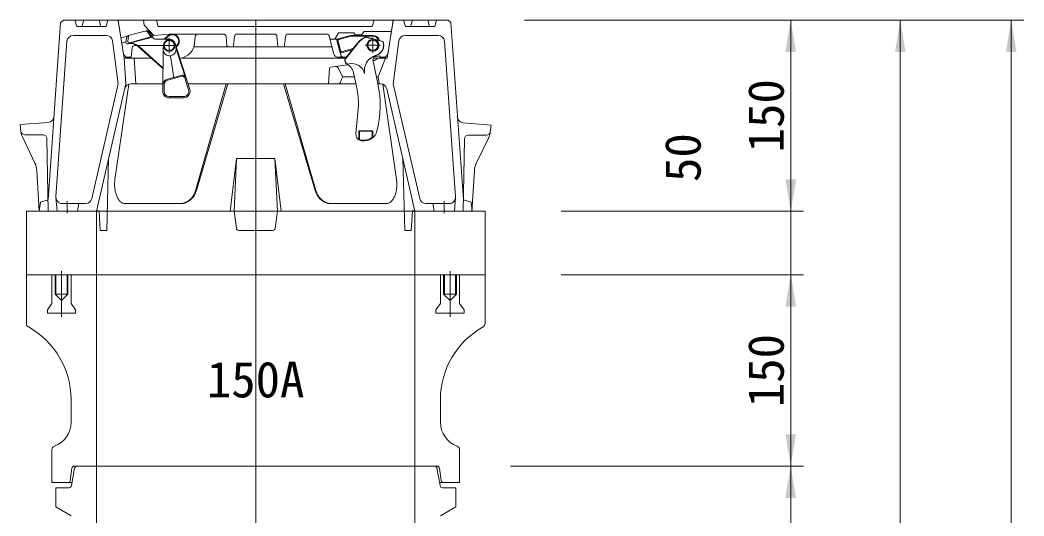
# Model space of a CAD drawing. Units: millimetres, scale not verified. Extents: x -6861 to 6861, y -3554 to 3095.
# Drawn here: x 3038 to 3826, y 782 to 1171 of the extents above; entities that cross this region are included whole.
import ezdxf
from ezdxf.enums import TextEntityAlignment as Align

# ---------------------------------------------------------------- set-up
doc = ezdxf.new("R2010")
doc.units = ezdxf.units.MM
doc.header["$LTSCALE"] = 20
for name, color, linetype, lineweight in [('0-4_TEMP', 3, 'Continuous', 18), ('0-5_細線', 7, 'Continuous', 18), ('0-7_寸法', 1, 'Continuous', 18)]:
    doc.layers.add(name, color=color, linetype=linetype, lineweight=lineweight)
doc.layers.add('0-8_注釈', color=1, linetype='Continuous')
doc.styles.add('ＭＳ ゴシック', font='')
doc.styles.get('ＭＳ ゴシック').set_extended_font_data('MS Gothic')

msp = doc.modelspace()

# ---------------------------------------------------------------- linework, layer by layer
at = {"layer": '0-4_TEMP'}
for p, q in [((3222.8, 1170.78), (3222.8, 1005.78)), ((3074.8, 1028.7), (3074.8, 1019.25)), ((3370.8, 1028.7), (3370.8, 1019.25)), ((3099.8, 1020.78), (3106.2, 1020.78)), ((3205.8, 1020.78), (3239.8, 1020.78)), ((3222.8, 1020.78), (3222.8, 857.78)), ((3339.4, 1020.78), (3345.8, 1020.78)), ((3070.3, 973.78), (3070.3, 937.78)), ((3375.3, 973.78), (3375.3, 937.78)), ((3222.8, 870.78), (3222.8, 657.78)), ((3222.8, 820.78), (3222.8, 657.78))]:
    msp.add_line(p, q, dxfattribs=at)
at = {"layer": '0-5_細線'}
for p, q in [((3069.65, 1168.78), (3059.8, 1029.78)), ((3069.65, 1168.78), (3071.8, 1170.78)), ((3071.8, 1170.78), (3373.8, 1170.78)), ((3080.8, 1170.78), (3082.3, 1165.78)), ((3087.8, 1170.78), (3086.3, 1165.78)), ((3099.8, 1170.78), (3101.3, 1165.78)), ((3106.8, 1170.78), (3105.3, 1165.78)), ((3114.3, 1170.78), (3114.89, 1170.18)), ((3119.07, 1143.78), (3114.8, 1170.78)), ((3114.89, 1170.18), (3119.55, 1140.78)), ((3134.8, 1170.78), (3135.3, 1166.78)), ((3135.3, 1166.78), (3142.8, 1158.78)), ((3144.8, 1170.78), (3146.3, 1165.78)), ((3315.8, 1170.78), (3314.3, 1165.78)), ((3330.7, 1170.18), (3326.05, 1140.78)), ((3326.52, 1143.78), (3330.8, 1170.78)), ((3331.3, 1170.78), (3330.7, 1170.18)), ((3338.8, 1170.78), (3340.3, 1165.78)), ((3345.8, 1170.78), (3344.3, 1165.78)), ((3357.8, 1170.78), (3359.3, 1165.78)), ((3364.8, 1170.78), (3363.3, 1165.78)), ((3375.94, 1168.78), (3373.8, 1170.78)), ((3375.94, 1168.78), (3385.8, 1029.78)), ((3079.62, 1158.78), (3105.41, 1158.78)), ((3082.3, 1165.78), (3105.3, 1165.78)), ((3122.35, 1154.07), (3122.96, 1158.67)), ((3122.68, 1158.59), (3136.9, 1162.4)), ((3138.07, 1161.3), (3140.57, 1157.52)), ((3138.77, 1161.95), (3139.63, 1162.15)), ((3139.09, 1161.57), (3142.03, 1157.12)), ((3141.18, 1158.4), (3142.8, 1158.78)), ((3142.8, 1158.78), (3154.8, 1159.78)), ((3314.3, 1165.78), (3146.3, 1165.78)), ((3154.8, 1159.78), (3175.65, 1159.78)), ((3197.49, 1159.78), (3166.47, 1159.78)), ((3237.49, 1159.78), (3208.11, 1159.78)), ((3278.44, 1159.78), (3248.11, 1159.78)), ((3287.19, 1156.04), (3297.42, 1158.78)), ((3297.42, 1158.78), (3314.8, 1158.78)), ((3299.8, 1160.78), (3300.8, 1159.28)), ((3300.8, 1159.28), (3305.8, 1159.28)), ((3307.8, 1161.78), (3305.8, 1159.28)), ((3307.8, 1161.78), (3329.37, 1161.78)), ((3365.97, 1158.78), (3340.18, 1158.78)), ((3363.3, 1165.78), (3340.3, 1165.78)), ((3074.63, 1154.13), (3065.98, 1032.13)), ((3110.37, 1154.43), (3114.8, 1120.78)), ((3116.99, 1156.92), (3121.73, 1158.02)), ((3117.62, 1152.96), (3120.78, 1153.69)), ((3120.73, 1153.29), (3121.22, 1156.93)), ((3121.85, 1152.16), (3141.78, 1157.5)), ((3121.9, 1152.17), (3122.34, 1152.25)), ((3123.6, 1152.97), (3141.59, 1157.79)), ((3129.44, 1150.78), (3127.76, 1150.78)), ((3131.31, 1150.78), (3149.48, 1150.78)), ((3144.53, 1155.78), (3154.8, 1155.78)), ((3148.8, 1150.78), (3160.8, 1150.78)), ((3150.05, 1147.73), (3150.31, 1151.12)), ((3153.41, 1158.17), (3151.02, 1155.78)), ((3151.73, 1155.78), (3153.76, 1157.81)), ((3154.8, 1156.78), (3154.8, 1144.78)), ((3171.06, 1116.3), (3159.56, 1152.3)), ((3160.24, 1150.15), (3160.83, 1150.74)), ((3174.84, 1152.64), (3175.3, 1157.95)), ((3199.48, 1157.98), (3200.21, 1150.68)), ((3206.12, 1157.98), (3205.39, 1150.68)), ((3240.21, 1150.68), (3239.48, 1157.98)), ((3245.39, 1150.68), (3246.12, 1157.98)), ((3284.2, 1144), (3280.37, 1158.29)), ((3281.05, 1155.78), (3286.74, 1155.78)), ((3289.58, 1143.26), (3286.48, 1154.81)), ((3289.41, 1146.78), (3287.4, 1154.28)), ((3288.11, 1155.5), (3297.52, 1158.03)), ((3302.39, 1152.29), (3293.29, 1140.9)), ((3302.58, 1152.13), (3293.49, 1140.74)), ((3297.52, 1158.03), (3314.8, 1158.03)), ((3308.8, 1151.03), (3320.8, 1151.03)), ((3308.99, 1157.76), (3309.02, 1157.49)), ((3308.99, 1157.76), (3322.73, 1154.08)), ((3309.02, 1157.49), (3322.54, 1153.87)), ((3314.8, 1145.03), (3314.8, 1157.03)), ((3322.54, 1153.87), (3322.73, 1154.08)), ((3335.22, 1154.43), (3330.8, 1120.78)), ((3370.96, 1154.13), (3379.61, 1032.13)), ((3119.07, 1143.78), (3121.07, 1141.78)), ((3119.07, 1143.78), (3121.07, 1141.78)), ((3119.07, 1143.78), (3121.07, 1141.78)), ((3119.07, 1143.78), (3121.07, 1141.78)), ((3125.83, 1148.99), (3125.07, 1141.78)), ((3149.8, 1132.78), (3130.83, 1149.85)), ((3149.94, 1133.32), (3131.41, 1150)), ((3149.8, 1114.81), (3150.05, 1147.73)), ((3158.6, 1125.59), (3156, 1142.85)), ((3167.41, 1126.18), (3159.89, 1149.74)), ((3160.42, 1149.62), (3161.19, 1150.39)), ((3282.65, 1149.78), (3174.25, 1149.78)), ((3290.1, 1145.18), (3298.38, 1147.4)), ((3290.63, 1146.07), (3299.16, 1148.36)), ((3315.9, 1141.99), (3320.09, 1142.78)), ((3320.2, 1141.78), (3320.09, 1142.78)), ((3324.52, 1141.78), (3326.52, 1143.78)), ((3119.55, 1140.78), (3120.8, 1120.78)), ((3119.55, 1140.78), (3140.67, 1140.78)), ((3125.07, 1141.78), (3121.07, 1141.78)), ((3127.3, 1140.78), (3128.8, 1120.78)), ((3164.49, 1140.78), (3222.8, 1140.78)), ((3292.96, 1140.78), (3222.8, 1140.78)), ((3281.6, 1133.88), (3294.79, 1135.65)), ((3287.1, 1141.78), (3293.82, 1141.78)), ((3315.14, 1137.56), (3318.69, 1120.87)), ((3326.05, 1140.78), (3315.44, 1140.78)), ((3324.55, 1140.78), (3318.8, 1126.28)), ((3320.2, 1141.78), (3324.52, 1141.78)), ((3152.76, 1124.07), (3164.97, 1127.5)), ((3280.73, 1132.97), (3279.8, 1120.78)), ((3287.43, 1133.27), (3290.8, 1126.28)), ((3299.47, 1129.55), (3302.06, 1117.33)), ((3094.07, 1030.66), (3114.8, 1120.78)), ((3097.8, 1020.78), (3120.8, 1120.78)), ((3123.12, 1120.5), (3112.3, 1045.69)), ((3124.78, 1120.78), (3149.63, 1120.78)), ((3150.8, 1114.78), (3150.8, 1119.78)), ((3153.72, 1123.63), (3164.66, 1126.7)), ((3170.11, 1115.99), (3167.11, 1125.38)), ((3169.86, 1120.78), (3222.8, 1120.78)), ((3175.57, 1037.09), (3199.66, 1120.78)), ((3176.21, 1036.98), (3200.95, 1120.78)), ((3300.96, 1120.78), (3222.8, 1120.78)), ((3269.38, 1036.98), (3244.65, 1120.78)), ((3270.03, 1037.09), (3245.93, 1120.78)), ((3272.18, 1120.78), (3267.75, 1120.78)), ((3290.8, 1126.28), (3289.28, 1122.09)), ((3300.13, 1126.28), (3290.8, 1126.28)), ((3318.8, 1126.28), (3317.78, 1126.28)), ((3318.8, 1126.28), (3319.8, 1120.78)), ((3320.82, 1120.78), (3318.89, 1120.78)), ((3322.47, 1120.5), (3333.3, 1045.69)), ((3351.52, 1030.66), (3330.8, 1120.78)), ((3347.8, 1020.78), (3325.69, 1116.9)), ((3154.8, 1110.78), (3166.3, 1110.78)), ((3154.8, 1109.78), (3166.3, 1109.78)), ((3303.46, 1104.03), (3301.49, 1081.46)), ((3059.82, 1090.45), (3037.8, 1088.78)), ((3037.8, 1088.78), (3038.49, 1083.2)), ((3041.45, 1080.78), (3055.85, 1080.78)), ((3304.3, 1083.53), (3303.8, 1083.76)), ((3303.8, 1083.76), (3314.8, 1083.76)), ((3303.8, 1083.76), (3303.8, 1076.8)), ((3304.3, 1083.53), (3314.3, 1083.53)), ((3304.3, 1083.53), (3304.3, 1077.08)), ((3314.3, 1083.53), (3314.8, 1083.76)), ((3314.3, 1083.53), (3314.3, 1078.79)), ((3314.8, 1083.76), (3314.8, 1078.56)), ((3403.98, 1080.44), (3389.58, 1080.46)), ((3039.85, 1078.57), (3049.51, 1058.45)), ((3058.85, 1077.83), (3059.8, 1020.78)), ((3303.8, 1076.8), (3304.3, 1077.08)), ((3306.47, 1076.53), (3308.14, 1076.53)), ((3306.47, 1076.03), (3308.14, 1076.03)), ((3314.3, 1078.79), (3314.8, 1078.56)), ((3386.57, 1077.52), (3385.52, 1020.47)), ((3405.57, 1078.23), (3395.87, 1058.13)), ((3105.8, 1005.78), (3107.3, 1062.08)), ((3207.8, 1062.08), (3237.8, 1062.08)), ((3237.8, 1062.08), (3242.8, 1020.78)), ((3239.8, 1020.78), (3237.8, 1062.08)), ((3339.8, 1005.78), (3338.3, 1062.08)), ((3050.97, 1052.82), (3052.8, 1020.78)), ((3394.41, 1052.49), (3392.52, 1020.46)), ((3053.8, 1027.78), (3052.8, 1020.78)), ((3053.8, 1027.78), (3059.8, 1029.78)), ((3066.8, 1020.78), (3065.98, 1031.39)), ((3070.97, 1026.78), (3089.2, 1026.78)), ((3083.8, 1026.78), (3082.8, 1020.78)), ((3120.06, 1026.78), (3163.78, 1026.78)), ((3325.53, 1026.78), (3281.81, 1026.78)), ((3374.63, 1026.78), (3356.4, 1026.78)), ((3361.8, 1026.78), (3362.8, 1020.78)), ((3378.8, 1020.78), (3379.61, 1031.39)), ((3391.8, 1027.78), (3385.8, 1029.78)), ((3391.8, 1027.78), (3392.8, 1020.78)), ((3042.8, 1020.78), (3402.8, 1020.78)), ((3042.8, 1020.78), (3042.8, 970.78)), ((3052.8, 1020.78), (3097.8, 1020.78)), ((3097.8, 1020.78), (3099.8, 1020.78)), ((3097.8, 1020.78), (3097.8, 970.78)), ((3099.8, 1020.78), (3100.8, 1005.78)), ((3106.2, 1020.78), (3205.8, 1020.78)), ((3205.8, 1020.78), (3207.57, 1007.51)), ((3239.8, 1020.78), (3238.03, 1007.51)), ((3339.4, 1020.78), (3239.8, 1020.78)), ((3345.8, 1020.78), (3344.8, 1005.78)), ((3347.8, 1020.78), (3345.8, 1020.78)), ((3392.8, 1020.78), (3347.8, 1020.78)), ((3347.8, 1020.78), (3347.8, 970.78)), ((3402.8, 1020.78), (3402.8, 970.78)), ((3100.8, 1005.78), (3105.8, 1005.78)), ((3236.05, 1005.78), (3209.24, 1005.78)), ((3344.8, 1005.78), (3339.8, 1005.78)), ((3042.8, 970.78), (3402.8, 970.78)), ((3042.8, 970.78), (3042.8, 932.57)), ((3062.8, 970.78), (3062.8, 948.28)), ((3065.3, 970.78), (3065.3, 955.78)), ((3065.9, 970.78), (3065.9, 955.18)), ((3074.7, 970.78), (3074.7, 955.18)), ((3077.8, 970.78), (3077.8, 948.28)), ((3097.8, 970.78), (3097.8, 820.78)), ((3347.8, 970.78), (3347.8, 820.78)), ((3367.8, 970.78), (3367.8, 948.28)), ((3370.3, 970.78), (3370.3, 955.78)), ((3370.9, 970.78), (3370.9, 955.18)), ((3379.7, 970.78), (3379.7, 955.18)), ((3380.3, 970.78), (3380.3, 955.78)), ((3382.8, 970.78), (3382.8, 948.28)), ((3402.8, 970.78), (3402.8, 932.57)), ((3065.3, 955.78), (3075.3, 955.78)), ((3065.3, 955.78), (3070.3, 950.78)), ((3370.3, 955.78), (3375.3, 950.78)), ((3380.3, 955.78), (3370.3, 955.78)), ((3380.3, 955.78), (3375.3, 950.78)), ((3062.8, 948.28), (3059.3, 943.28)), ((3077.8, 948.28), (3081.3, 943.28)), ((3059.3, 943.28), (3059.3, 940.78)), ((3059.3, 940.78), (3081.3, 940.78)), ((3081.3, 943.28), (3081.3, 940.78)), ((3386.3, 940.78), (3364.3, 940.78)), ((3077.8, 873.11), (3077.8, 855.14)), ((3367.8, 873.11), (3367.8, 855.14)), ((3062.8, 833.58), (3062.8, 820.78)), ((3382.8, 833.58), (3382.8, 820.78)), ((3062.8, 820.78), (3062.8, 807.78)), ((3080.54, 820.78), (3222.8, 820.78)), ((3082.47, 820.78), (3363.12, 820.78)), ((3082.52, 820.78), (3363.07, 820.78)), ((3097.8, 820.78), (3097.8, 670.78)), ((3365.06, 820.78), (3222.8, 820.78)), ((3347.8, 820.78), (3347.8, 670.78)), ((3382.8, 820.78), (3382.8, 807.78)), ((3078.55, 819.05), (3077.21, 809.5)), ((3078.09, 805.43), (3080.51, 819.12)), ((3367.51, 805.43), (3365.09, 819.12)), ((3367.04, 819.05), (3368.38, 809.5)), ((3062.8, 807.78), (3078.5, 807.78)), ((3367.09, 807.78), (3382.8, 807.78)), ((3065.8, 803.78), (3065.8, 788.78)), ((3065.8, 803.78), (3076.12, 803.78)), ((3379.8, 803.78), (3369.47, 803.78)), ((3379.8, 803.78), (3379.8, 788.78)), ((3077.87, 781.68), (3065.8, 788.78)), ((3379.8, 788.78), (3367.73, 781.68))]:
    msp.add_line(p, q, dxfattribs=at)
for points in [[(3284.91, 1155.78), (3287.8, 1160.78), (3299.8, 1160.78)], [(3385.62, 1090.14), (3407.64, 1088.43), (3406.94, 1082.86)], [(3205.8, 1020.78), (3207.8, 1062.08), (3202.8, 1020.78)], [(3075.3, 970.78), (3075.3, 955.78), (3070.3, 950.78)], [(3367.8, 948.28), (3364.3, 943.28), (3364.3, 940.78)], [(3382.8, 948.28), (3386.3, 943.28), (3386.3, 940.78)]]:
    msp.add_lwpolyline(points, dxfattribs=at)
for centre, radius in [((3154.8, 1150.78), 4.5), ((3154.8, 1150.78), 4), ((3314.8, 1151.03), 4.75), ((3314.8, 1151.03), 4)]:
    msp.add_circle(centre, radius, dxfattribs=at)
for centre, radius, start, end in [((3079.62, 1153.78), 5, 90, 175.943), ((3105.41, 1153.78), 5, 7.496, 90), ((3123.2, 1156.66), 2, 105, 172.38), ((3136.4, 1160.2), 2, 33.435, 105), ((3137.42, 1160.47), 2, 33.435, 105), ((3157.3, 1154.28), 5.5, 315, 135), ((3157.3, 1154.28), 5, 315, 135), ((3177.29, 1157.78), 2, 90, 175), ((3197.49, 1157.78), 2, 5.711, 90), ((3208.11, 1157.78), 2, 90, 174.289), ((3237.49, 1157.78), 2, 5.711, 90), ((3248.11, 1157.78), 2, 90, 174.289), ((3278.44, 1157.78), 2, 15, 90), ((3314.8, 1153.28), 5.5, 18.873, 90), ((3340.18, 1153.78), 5, 90, 172.504), ((3365.97, 1153.78), 5, 4.057, 90), ((3121.72, 1153.16), 1, 172.38, 285), ((3124.72, 1142.57), 10, 48.003, 105), ((3123.34, 1153.94), 1, 172.38, 285), ((3124.14, 1142.42), 10, 48.003, 100.392), ((3127.82, 1148.78), 2, 90, 173.991), ((3131.31, 1153.78), 3, 239.518, 270), ((3144.53, 1158.78), 3, 213.435, 270), ((3154.8, 1150.78), 5, 17.716, 90), ((3161.88, 1153.78), 13, 275.889, 355), ((3201.2, 1150.78), 1, 185.711, 270.001), ((3204.39, 1150.78), 1, 270, 354.289), ((3241.2, 1150.78), 1, 185.711, 270), ((3244.39, 1150.78), 1, 269.999, 354.289), ((3287.45, 1155.07), 1, 105, 195), ((3288.37, 1154.54), 1, 104.999, 195), ((3318.8, 1139.19), 21, 117.828, 141.396), ((3318.8, 1139.19), 20.75, 118.098, 141.396), ((3314.8, 1153.28), 4.75, 25.614, 90), ((3314.8, 1151.03), 8.25, 282.029, 20.153), ((3314.8, 1151.03), 8.5, 289.465, 21.032), ((3155.14, 1147.87), 5.09, 179.563, 17.716), ((3287.1, 1144.78), 3, 195, 270), ((3289.84, 1146.14), 1, 194.999, 285), ((3290.38, 1147.04), 1, 194.999, 285), ((3291.51, 1143.78), 2, 195, 270), ((3320.59, 1131.14), 12.5, 109.028, 190.412), ((3318.8, 1139.19), 4, 106.971, 204), ((3295.64, 1139.03), 3, 141.396, 242.755), ((3295.64, 1139.03), 2.75, 141.396, 283.399), ((3289.68, 1127.47), 10, 12, 62.755), ((3298.56, 1126.62), 10, 13.096, 103.289), ((3311.33, 1147.95), 10, 292.623, 314.134), ((3165.51, 1125.58), 2, 17.716, 105.689), ((3281.73, 1132.89), 1, 97.625, 175.601), ((3285.62, 1132.4), 2, 25.722, 97.625), ((3124.78, 1115.78), 5, 90, 167.047), ((3153.84, 1120.22), 4, 105.689, 179.563), ((3154.8, 1119.78), 4, 105.689, 180), ((3165.2, 1124.78), 2, 17.716, 105.689), ((3287.4, 1122.78), 2, 270, 340.017), ((3239.46, 1104.03), 81, 345.314, 12), ((3320.82, 1115.78), 5, 12.953, 90), ((3154.8, 1114.78), 5, 179.204, 270), ((3154.8, 1114.78), 4, 180, 270), ((3166.3, 1114.78), 5, 270, 17.716), ((3166.3, 1114.78), 4, 270, 17.716), ((3239.46, 1104.03), 64, 0, 12), ((3059.44, 1095.44), 5, 274.344, 355.943), ((3386.01, 1095.13), 5, 183.949, 265.548), ((3041.45, 1083.78), 3, 187.125, 270), ((3053.38, 1085.06), 15, 187.125, 205.641), ((3055.85, 1077.78), 3, 0.955, 90), ((3306.47, 1081.03), 5, 175, 270), ((3308.14, 1086.03), 10, 270, 345.314), ((3389.57, 1077.46), 3, 89.893, 178.938), ((3403.98, 1083.44), 3, 269.893, 352.768), ((3392.05, 1084.75), 15, 334.252, 352.768), ((3306.47, 1081.03), 4.5, 241.158, 270), ((3308.14, 1086.03), 9.5, 270, 310.388), ((3035.99, 1051.96), 15, 3.27, 25.641), ((3409.38, 1051.61), 15, 154.251, 176.622), ((3127.01, 1041.62), 15, 177.42047, 183.98981), ((3126.98, 1042.41), 14.95, 173.89277, 180.46211), ((3126.94, 1040.82), 14.9, 180.96172, 187.53106), ((3126.86, 1043.2), 14.77, 170.31074, 176.88008), ((3318.73, 1043.2), 14.77, 3.11892, 9.68825), ((3318.65, 1040.82), 14.9, 352.46994, 359.03928), ((3318.61, 1042.41), 14.95, 359.5389, 6.10824), ((3318.59, 1041.62), 15, 356.00919, 2.57852), ((3126.79, 1040.04), 14.66, 184.58302, 191.15236), ((3126.55, 1039.28), 14.3, 188.35914, 194.92847), ((3126.22, 1038.56), 13.81, 192.36873, 198.93806), ((3125.81, 1037.88), 13.21, 196.70895, 203.27829), ((3125.33, 1037.24), 12.52, 201.49676, 208.0661), ((3161.64, 1040.6), 14.3, 322.73468, 327.19471), ((3161.55, 1040.72), 14.43, 326.98817, 331.44819), ((3162.32, 1040.6), 14.3, 322.73341, 327.19344), ((3161.47, 1040.84), 14.56, 331.16694, 335.62697), ((3162.23, 1040.72), 14.43, 326.98948, 331.44951), ((3161.4, 1040.97), 14.67, 335.27597, 339.736), ((3162.15, 1040.84), 14.56, 331.16694, 335.62697), ((3161.35, 1041.11), 14.78, 339.32468, 343.78471), ((3162.08, 1040.97), 14.67, 335.27597, 339.736), ((3162.03, 1041.11), 14.78, 339.32468, 343.78471), ((3283.57, 1041.11), 14.78, 196.2168, 200.67683), ((3283.51, 1040.97), 14.67, 200.26406, 204.72408), ((3284.25, 1041.11), 14.78, 196.21538, 200.67541), ((3283.44, 1040.84), 14.56, 204.3731, 208.83313), ((3284.19, 1040.97), 14.67, 200.26406, 204.72408), ((3283.37, 1040.72), 14.43, 208.55057, 213.0106), ((3284.12, 1040.84), 14.56, 204.3731, 208.83313), ((3283.28, 1040.6), 14.3, 212.80665, 217.26668), ((3284.04, 1040.72), 14.43, 208.55057, 213.0106), ((3283.96, 1040.6), 14.3, 212.80665, 217.26668), ((3320.27, 1037.24), 12.52, 331.93385, 338.50319), ((3319.78, 1037.88), 13.21, 336.7206, 343.28994), ((3319.37, 1038.56), 13.81, 341.06298, 347.63232), ((3319.05, 1039.28), 14.3, 345.0715, 351.64084), ((3318.8, 1040.04), 14.66, 348.84661, 355.41595), ((3070.97, 1031.78), 5, 175.943, 270), ((3089.2, 1031.78), 5, 270, 347.047), ((3124.77, 1036.67), 11.76, 206.87362, 213.44296), ((3124.16, 1036.17), 10.97, 213.01027, 219.57961), ((3123.49, 1035.73), 10.18, 220.10416, 226.6735), ((3122.78, 1035.38), 9.44, 228.3576, 234.92694), ((3122.03, 1035.11), 8.8, 237.91499, 244.48433), ((3121.25, 1034.93), 8.33, 248.76546, 255.3348), ((3120.46, 1034.84), 8.07, 260.60549, 267.17483), ((3163.03, 1039.9), 13.13, 270.31854, 274.77857), ((3163.71, 1039.9), 13.13, 270.31854, 274.77857), ((3162.88, 1039.91), 13.15, 275.40614, 279.86617), ((3163.56, 1039.91), 13.15, 275.40614, 279.86617), ((3162.74, 1039.94), 13.2, 280.46637, 284.9264), ((3163.42, 1039.94), 13.2, 280.466, 284.92603), ((3162.6, 1039.97), 13.27, 285.48095, 289.94098), ((3163.27, 1039.97), 13.27, 285.48146, 289.94149), ((3162.46, 1040.02), 13.36, 290.43589, 294.89592), ((3163.14, 1040.02), 13.36, 290.43589, 294.89592), ((3162.32, 1040.07), 13.47, 295.31835, 299.77837), ((3163, 1040.07), 13.47, 295.31759, 299.77762), ((3162.19, 1040.14), 13.59, 300.11715, 304.57718), ((3162.87, 1040.14), 13.59, 300.11802, 304.57805), ((3162.07, 1040.21), 13.72, 304.82668, 309.2867), ((3162.74, 1040.21), 13.72, 304.82668, 309.2867), ((3161.95, 1040.3), 13.86, 309.44394, 313.90396), ((3162.63, 1040.3), 13.86, 309.44394, 313.90396), ((3161.84, 1040.39), 14.01, 313.96603, 318.42606), ((3162.51, 1040.39), 14.01, 313.96603, 318.42606), ((3161.73, 1040.49), 14.15, 318.39462, 322.85465), ((3162.41, 1040.49), 14.15, 318.39462, 322.85465), ((3283.18, 1040.49), 14.15, 217.14434, 221.60437), ((3283.86, 1040.49), 14.15, 217.14555, 221.60557), ((3283.08, 1040.39), 14.01, 221.57518, 226.03521), ((3283.76, 1040.39), 14.01, 221.57405, 226.03407), ((3282.97, 1040.3), 13.86, 226.09615, 230.55618), ((3283.65, 1040.3), 13.86, 226.09615, 230.55618), ((3282.85, 1040.21), 13.72, 230.71233, 235.17235), ((3283.53, 1040.21), 13.72, 230.7133, 235.17332), ((3282.72, 1040.14), 13.59, 235.42309, 239.88312), ((3283.4, 1040.14), 13.59, 235.42222, 239.88225), ((3282.59, 1040.07), 13.47, 240.22163, 244.68165), ((3283.27, 1040.07), 13.47, 240.22238, 244.68241), ((3282.46, 1040.02), 13.36, 245.10423, 249.56426), ((3283.14, 1040.02), 13.36, 245.10423, 249.56426), ((3282.32, 1039.97), 13.27, 250.05918, 254.51921), ((3283, 1039.97), 13.27, 250.05867, 254.5187), ((3282.18, 1039.94), 13.2, 255.0736, 259.53363), ((3282.86, 1039.94), 13.2, 255.07397, 259.534), ((3282.03, 1039.91), 13.15, 260.13383, 264.59386), ((3282.71, 1039.91), 13.15, 260.13361, 264.59364), ((3281.89, 1039.9), 13.13, 265.22143, 269.68146), ((3282.57, 1039.9), 13.13, 265.2215, 269.68153), ((3325.13, 1034.84), 8.08, 272.82479, 279.39413), ((3324.34, 1034.93), 8.33, 284.66593, 291.23527), ((3323.57, 1035.11), 8.8, 295.51485, 302.08419), ((3322.82, 1035.38), 9.44, 305.07392, 311.64326), ((3322.1, 1035.73), 10.18, 313.32533, 319.89467), ((3321.44, 1036.17), 10.97, 320.42039, 326.98973), ((3320.82, 1036.67), 11.76, 326.55807, 333.12741), ((3356.4, 1031.78), 5, 192.953, 270), ((3374.63, 1031.78), 5, 270, 4.057), ((3098.8, 1020.03), 1.25, 36.87, 143.13), ((3346.8, 1020.03), 1.25, 36.87, 143.13), ((3209.55, 1007.78), 2, 187.595, 270), ((3236.05, 1007.78), 2, 270, 352.405), ((3045.8, 932.57), 3, 180, 240.968), ((3012.8, 873.11), 65, 0, 60.968), ((3432.8, 873.11), 65, 119.032, 180), ((3399.8, 932.57), 3, 299.032, 0), ((3057.8, 855.14), 20, 290.354, 0), ((3387.8, 855.14), 20, 180, 249.646), ((3065.8, 833.58), 3, 110.354, 180), ((3379.8, 833.58), 3, 0, 69.646), ((3080.54, 818.78), 2, 90, 172.001), ((3082.47, 818.78), 2, 90, 169.991), ((3363.12, 818.78), 2, 10.009, 90), ((3365.06, 818.78), 2, 7.999, 90), ((3075.23, 809.78), 2, 270, 352.001), ((3076.12, 805.78), 2, 270, 349.991), ((3369.47, 805.78), 2, 190.009, 270), ((3370.36, 809.78), 2, 187.999, 270)]:
    msp.add_arc(centre, radius, start, end, dxfattribs=at)
at = {"layer": '0-7_寸法'}
for p, q in [((3433.8, 1170.78), (3738.79, 1170.78)), ((3433.8, 1170.78), (3652.74, 1170.78)), ((3433.8, 1170.78), (3825.84, 1170.78)), ((3642.74, 130.78), (3642.74, 1170.78)), ((3728.79, 170.78), (3728.79, 1170.78)), ((3815.84, -129.22), (3815.84, 1170.78)), ((3462.64, 1020.78), (3652.74, 1020.78)), ((3462.8, 1020.78), (3652.89, 1020.78)), ((3462.64, 970.78), (3652.74, 970.78)), ((3462.8, 970.78), (3652.89, 970.78)), ((3422.9, 820.78), (3652.74, 820.78)), ((3423.06, 820.78), (3652.74, 820.78))]:
    msp.add_line(p, q, dxfattribs=at)
for points in [[(3638.57, 1145.78), (3642.74, 1170.78), (3646.9, 1145.78)], [(3724.63, 1145.78), (3728.79, 1170.78), (3732.96, 1145.78)], [(3811.67, 1145.78), (3815.84, 1170.78), (3820.01, 1145.78)], [(3638.57, 1045.78), (3642.74, 1020.78), (3646.9, 1045.78)], [(3638.72, 1045.78), (3642.89, 1020.78), (3647.06, 1045.78)], [(3638.57, 945.78), (3642.74, 970.78), (3646.9, 945.78)], [(3638.72, 945.78), (3642.89, 970.78), (3647.06, 945.78)], [(3638.57, 845.78), (3642.74, 820.78), (3646.9, 845.78)], [(3638.57, 795.78), (3642.74, 820.78), (3646.9, 795.78)]]:
    msp.add_solid(points, dxfattribs=at)

# ---------------------------------------------------------------- texts
at = {"layer": '0-7_寸法', "style": 'ＭＳ ゴシック'}
for s, p in [('150', (3645.78, 1066.98)), ('50', (3580.53, 1043.73)), ('150', (3645.78, 866.98))]:
    msp.add_text(s, height=28.15, rotation=90, dxfattribs=at).set_placement(p, align=Align.BOTTOM_LEFT)
at = {"layer": '0-8_注釈', "style": 'ＭＳ ゴシック'}
msp.add_text('150A', height=28.15, dxfattribs=at).set_placement((3184.4, 866.24), align=Align.BOTTOM_LEFT)

doc.saveas('drawing.dxf')
